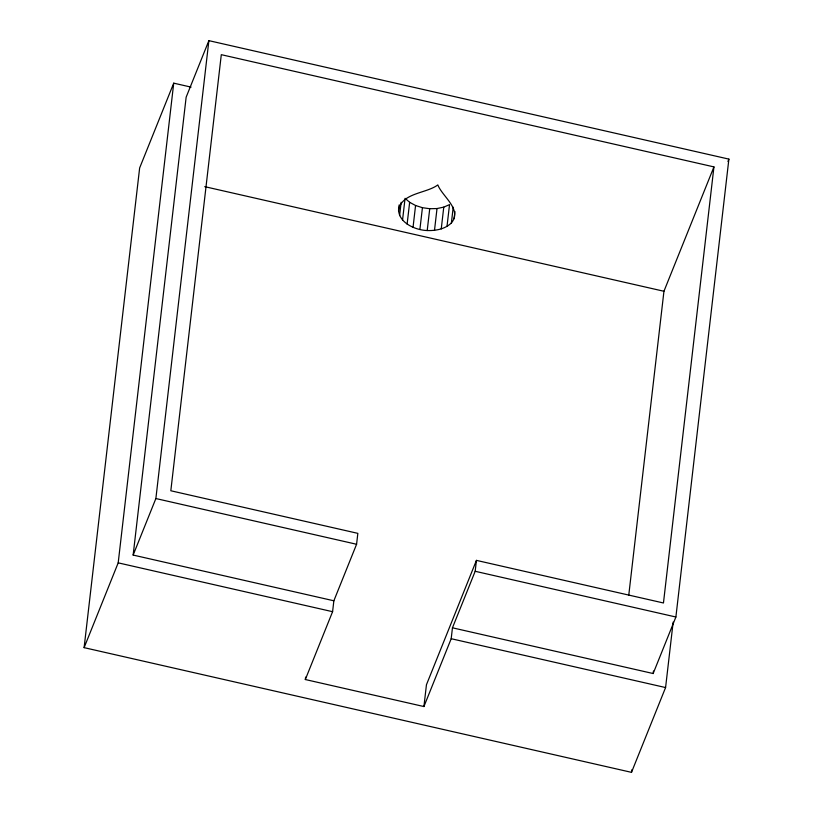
<?xml version="1.0" encoding="UTF-8"?>
<svg xmlns="http://www.w3.org/2000/svg" width="813" height="813" viewBox="0 0 813 813"><rect width="100%" height="100%" fill="white"/><g stroke="black" fill="none" stroke-linecap="round" stroke-linejoin="round"><path stroke-width="1.22" d="M673.164 622.087L665.583 687.554L631.498 772.35L84.115 647.646L139.643 167.956L173.728 83.16L191.065 87.113M84.115 647.646L118.2 562.85L173.728 83.16M423.919 706.548L426.449 684.749L476.438 560.381L663.459 602.982L713.936 166.899L221.299 54.674L170.821 490.757L357.842 533.358L356.582 544.263L333.858 600.787L133.149 555.066L186.147 97.184L208.88 40.65L728.885 159.114L675.888 617.006L653.154 673.54L452.455 627.809L451.195 638.713L423.919 706.548L305.322 679.526L305.607 677.107M133.149 555.066L155.872 498.542L208.88 40.65M305.322 679.526L332.588 611.691L333.858 600.787M398.512 210.902C400.809 192.722 426.053 193.758 437.821 184.917C442.272 196.522 462.536 209.571 451.388 222.955C445.026 229.144 435.788 230.821 427.211 230.536C413.868 230.12 394.833 220.963 399.213 204.846M399.6 215.618L401.144 202.295M402.537 220.12L405.067 198.321M407.12 224.114L409.65 202.305L405.982 199.114M413.045 227.305L415.565 205.506L409.65 202.305M419.894 229.5L422.425 207.691L415.565 205.506M427.211 230.536L429.731 208.728L437.018 208.545L443.766 207.132L449.528 204.612L447.008 226.421M434.498 230.343L437.018 208.545M441.246 228.941L443.766 207.132M451.388 222.955L453.207 207.203M454.081 218.778L454.924 211.512M452.455 627.809L475.178 571.285L476.438 560.381M628.784 595.014L663.947 291.267L713.936 166.899M631.498 772.35L631.782 769.83M653.154 673.54L653.449 671.01M727.94 161.472L728.885 159.114M422.425 207.691L429.731 208.728M204.724 186.655L663.947 291.267M155.872 498.542L356.582 544.263M475.178 571.285L675.888 617.006M118.2 562.85L332.588 611.691M451.195 638.713L665.583 687.554"/></g></svg>
